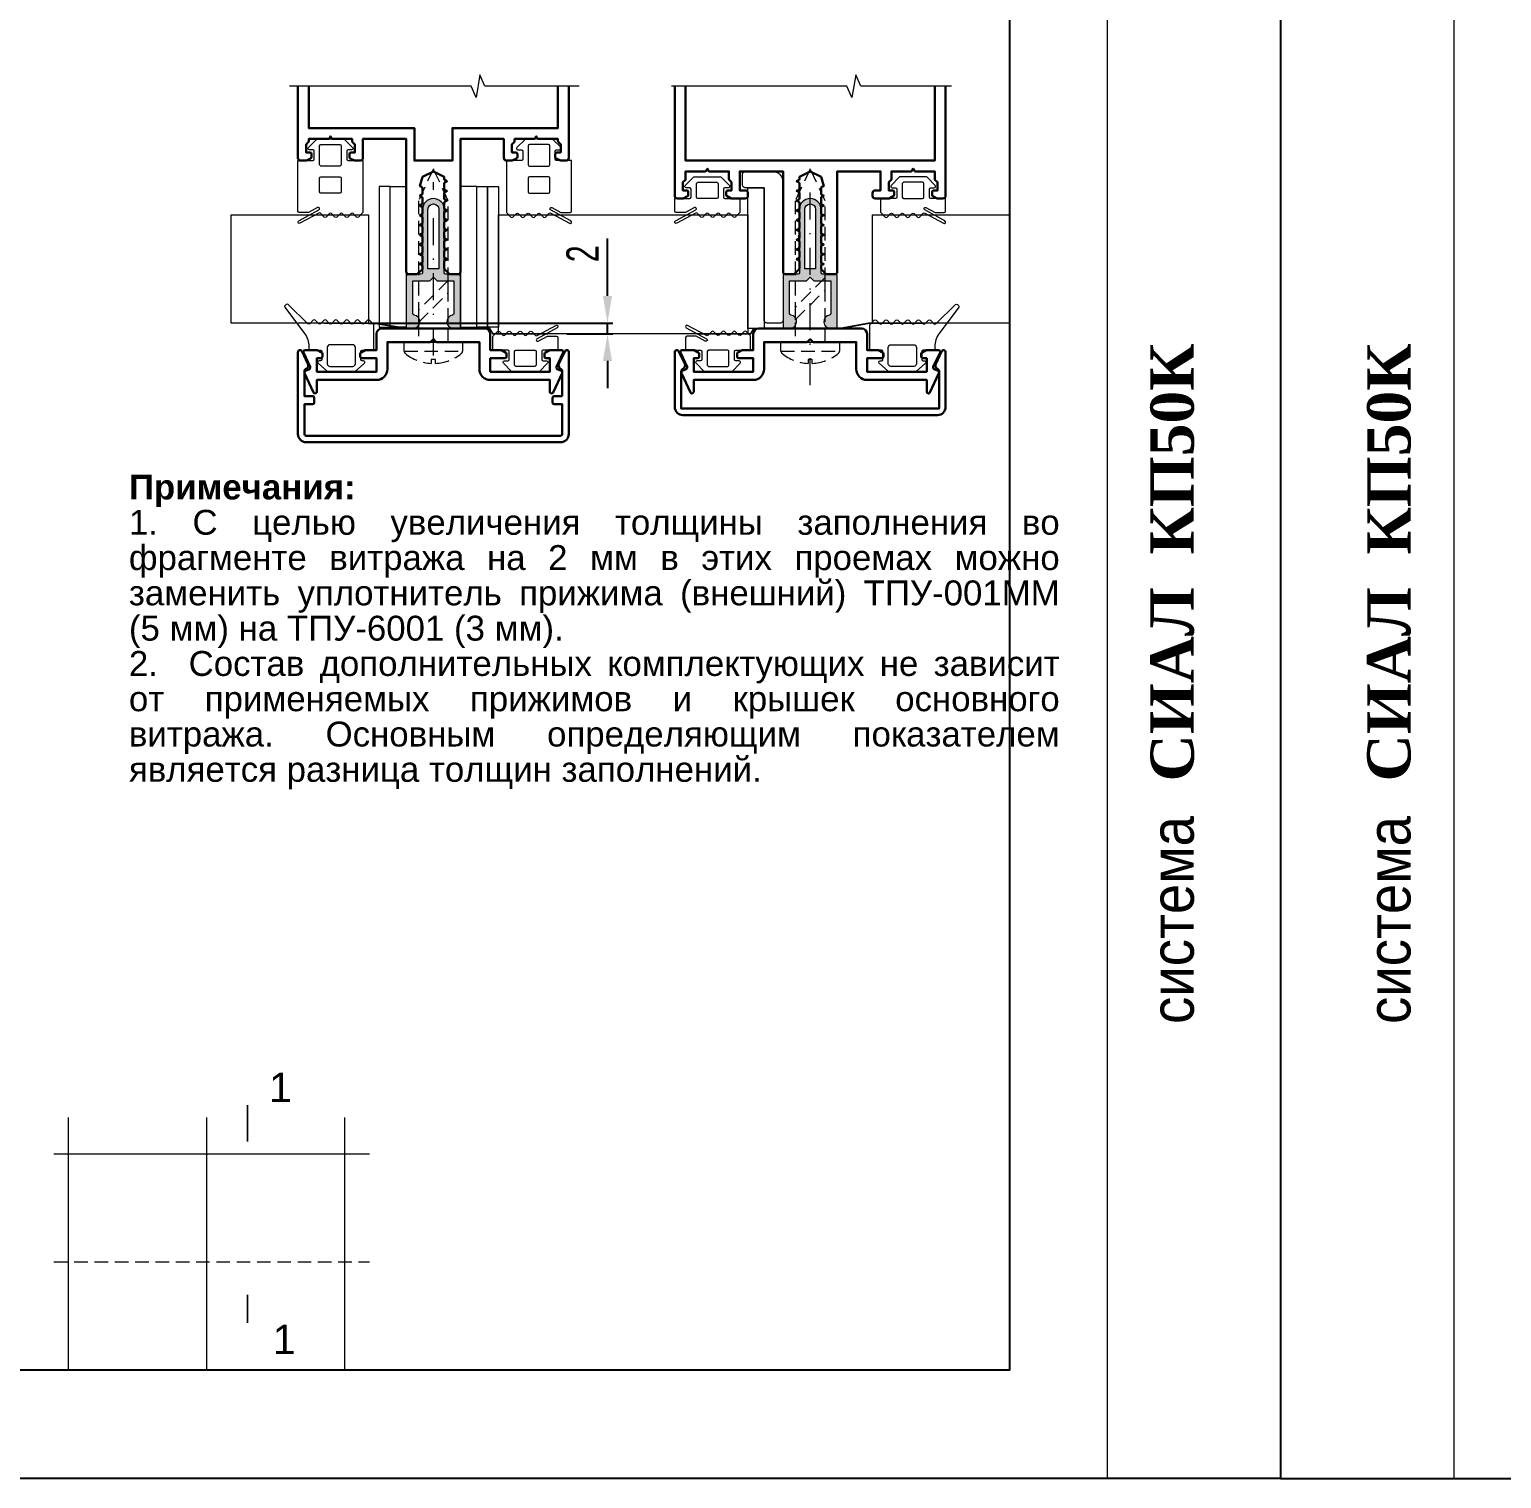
# Model space of a CAD drawing. Extents: x -37 to 8820, y -336 to 478.
# Drawn here: x 6814.5 to 6950.4, y 0 to 133.8 of the extents above; entities that cross this region are included whole.
import ezdxf
from ezdxf.enums import TextEntityAlignment as Align

# ---------------------------------------------------------------- set-up
doc = ezdxf.new("R2010")
doc.units = 0
doc.header["$LTSCALE"] = 5
doc.linetypes.add('DASHDOT', pattern=[1, 0.5, -0.25, 0, -0.25])
doc.linetypes.add('HIDDEN', pattern=[0.375, 0.25, -0.125])
doc.layers.get('0').update_dxf_attribs({"linetype": 'CONTINUOUS', "lineweight": 30})
doc.layers.get('DEFPOINTS').update_dxf_attribs({"linetype": 'CONTINUOUS'})
for name, color, linetype, lineweight in [('1', 6, 'DASHDOT', 13), ('2', 3, 'HIDDEN', 13), ('Dimentions', 5, 'CONTINUOUS', 15), ('Glass', 5, 'CONTINUOUS', 20), ('Ал подклад', 7, 'CONTINUOUS', 20), ('Герлен', 7, 'CONTINUOUS', 60), ('Зигзаг', 1, 'CONTINUOUS', 15), ('Конструкции', 252, 'CONTINUOUS', 20), ('Подкладки', 1, 'CONTINUOUS', 20), ('Текстовый', 7, 'CONTINUOUS', 9), ('Уплотнители', 1, 'CONTINUOUS', 20), ('Штриховка', 1, 'CONTINUOUS', 5)]:
    doc.layers.add(name, color=color, linetype=linetype, lineweight=lineweight)
doc.layers.add('Скрытые', color=14, linetype='CONTINUOUS', plot=False)
doc.styles.add('3', font='RUSS.SHX', dxfattribs={"width": 0.7, "height": 3})
doc.styles.add('Каталожный', font='arial.ttf', dxfattribs={"height": 2.5})
doc.styles.add('Фирм', font='arial.ttf', dxfattribs={"height": 3.5})
doc.styles.add('Фирм5', font='timesbd.ttf', dxfattribs={"height": 4})
doc.dimstyles.new('MX1_6', dxfattribs={"dimtxt": 3, "dimasz": 2.5, "dimexe": 0.5, "dimexo": 0, "dimgap": 0.8, "dimtad": 1, "dimlfac": 1.6, "dimdsep": 46, "dimtxsty": '3', "dimcen": 0, "dimclrd": 256, "dimclre": 256, "dimclrt": 256, "dimaunit": 1, "dimadec": 0, "dimazin": 0, "dimtfac": 1, "dimtmove": 0, "dimatfit": 1, "dimfxl": 1, "dimtvp": 1, "dimtolj": 1, "dimtzin": 0, "dimarcsym": 0})

# ---------------------------------------------------------------- blocks, each defined once
blk = doc.blocks.new('*D207')
at = {"layer": 'DEFPOINTS', "color": 0, "linetype": 'Continuous', "transparency": 16777216}
for p in [(6845.81, 106.7), (6867.88, 106.7), (6864.14, 105.7)]:
    blk.add_point(p, dxfattribs=at)
at = {"layer": 'Dimentions', "linetype": 'Continuous', "lineweight": -2, "transparency": 16777216}
for p, q in [((6867.88, 109.2), (6867.88, 114.5)), ((6845.81, 106.7), (6868.38, 106.7)), ((6867.88, 105.7), (6867.88, 106.7)), ((6864.14, 105.7), (6868.38, 105.7)), ((6867.88, 103.2), (6867.88, 100.7))]:
    blk.add_line(p, q, dxfattribs=at)
at = {"layer": 'Dimentions', "linetype": 'Continuous', "transparency": 16777216}
for points in [[(6867.46, 109.2), (6868.3, 109.2), (6867.88, 106.7)], [(6867.46, 103.2), (6868.3, 103.2), (6867.88, 105.7)]]:
    blk.add_solid(points, dxfattribs=at)
at = {"layer": 'Dimentions', "linetype": 'Continuous', "transparency": 16777216, "insert": (6865.58, 113.1), "char_height": 3, "attachment_point": 5, "rotation": 90, "style": '3'}
blk.add_mtext('\\A1;2', dxfattribs=at)

msp = doc.modelspace()

# ---------------------------------------------------------------- hatches: boundary and pattern name
at = {"layer": 'Штриховка'}
h = msp.add_hatch(color=256, dxfattribs=at)
h.dxf.hatch_style = 1
edge = h.paths.add_edge_path(flags=16)
edge.add_line((6851.3119, 111.7003), (6851.3119, 117.2003))
edge.add_arc((6851.8119, 117.2003), 0.5, 0, 180, ccw=False)
edge.add_line((6852.3119, 117.2003), (6852.3119, 111.7003))
edge.add_line((6852.3119, 111.7003), (6851.3119, 111.7003))
edge = h.paths.add_edge_path()
edge.add_arc((6853.6869, 106.8253), 0.625, 99.281799, 270)
edge.add_line((6853.6869, 106.2003), (6854.1619, 106.2003))
edge.add_arc((6854.1619, 106.3503), 0.15, 270, 360)
edge.add_line((6854.3119, 106.3503), (6854.3119, 111.0503))
edge.add_arc((6854.1619, 111.0503), 0.15, 0, 90)
edge.add_line((6854.1619, 111.2003), (6852.9619, 111.2003))
edge.add_arc((6852.9619, 111.3503), 0.15, 180, 270, ccw=False)
edge.add_line((6852.8119, 111.3503), (6852.8119, 114.6003))
edge.add_arc((6852.8119, 114.7003), 0.1, 270, 450)
edge.add_line((6852.8119, 114.8003), (6852.8119, 117.2003))
edge.add_arc((6851.8119, 117.2003), 1, 0, 180)
edge.add_line((6850.8119, 117.2003), (6850.8119, 114.8003))
edge.add_arc((6850.8119, 114.7003), 0.1, 90, 270)
edge.add_line((6850.8119, 114.6003), (6850.8119, 111.3503))
edge.add_arc((6850.6619, 111.3503), 0.15, -90, 0, ccw=False)
edge.add_line((6850.6619, 111.2003), (6849.4619, 111.2003))
edge.add_arc((6849.4619, 111.0503), 0.15, 90, 180)
edge.add_line((6849.3119, 111.0503), (6849.3119, 106.3503))
edge.add_arc((6849.4619, 106.3503), 0.15, 180, 270)
edge.add_line((6849.4619, 106.2003), (6849.9369, 106.2003))
edge.add_arc((6849.9369, 106.8253), 0.625, 270, 440.718201)
edge.add_arc((6850.0619, 107.5901), 0.15, 180, 260.718201, ccw=False)
edge.add_line((6849.9119, 107.5901), (6849.9119, 110.6003))
edge.add_line((6849.9119, 110.6003), (6851.3998, 110.6003))
edge.add_arc((6851.3998, 110.7503), 0.15, 270, 315)
edge.add_line((6851.5059, 110.6442), (6851.8119, 110.9503))
edge.add_line((6851.8119, 110.9503), (6852.118, 110.6442))
edge.add_arc((6852.2241, 110.7503), 0.15, 225, 270)
edge.add_line((6852.2241, 110.6003), (6853.7119, 110.6003))
edge.add_line((6853.7119, 110.6003), (6853.7119, 107.5901))
edge.add_arc((6853.5619, 107.5901), 0.15, -80.718201, 0, ccw=False)
h = msp.add_hatch(color=256, dxfattribs=at)
h.dxf.hatch_style = 1
edge = h.paths.add_edge_path(flags=16)
edge.add_line((6886.0919, 111.7003), (6886.0919, 117.2003))
edge.add_arc((6886.5919, 117.2003), 0.5, 0, 180, ccw=False)
edge.add_line((6887.0919, 117.2003), (6887.0919, 111.7003))
edge.add_line((6887.0919, 111.7003), (6886.0919, 111.7003))
edge = h.paths.add_edge_path()
edge.add_arc((6888.4669, 106.8253), 0.625, 99.281799, 270)
edge.add_line((6888.4669, 106.2003), (6888.9419, 106.2003))
edge.add_arc((6888.9419, 106.3503), 0.15, 270, 360)
edge.add_line((6889.0919, 106.3503), (6889.0919, 111.0503))
edge.add_arc((6888.9419, 111.0503), 0.15, 360, 450)
edge.add_line((6888.9419, 111.2003), (6887.7419, 111.2003))
edge.add_arc((6887.7419, 111.3503), 0.15, 180, 270, ccw=False)
edge.add_line((6887.5919, 111.3503), (6887.5919, 114.6003))
edge.add_arc((6887.5919, 114.7003), 0.1, 270, 450)
edge.add_line((6887.5919, 114.8003), (6887.5919, 117.2003))
edge.add_arc((6886.5919, 117.2003), 1, 0, 180)
edge.add_line((6885.5919, 117.2003), (6885.5919, 114.8003))
edge.add_arc((6885.5919, 114.7003), 0.1, 90, 270)
edge.add_line((6885.5919, 114.6003), (6885.5919, 111.3503))
edge.add_arc((6885.4419, 111.3503), 0.15, -90, 0, ccw=False)
edge.add_line((6885.4419, 111.2003), (6884.2419, 111.2003))
edge.add_arc((6884.2419, 111.0503), 0.15, 90, 180)
edge.add_line((6884.0919, 111.0503), (6884.0919, 106.3503))
edge.add_arc((6884.2419, 106.3503), 0.15, 180, 270)
edge.add_line((6884.2419, 106.2003), (6884.7169, 106.2003))
edge.add_arc((6884.7169, 106.8253), 0.625, 270, 440.718201)
edge.add_arc((6884.8419, 107.5901), 0.15, 180, 260.718201, ccw=False)
edge.add_line((6884.6919, 107.5901), (6884.6919, 110.6003))
edge.add_line((6884.6919, 110.6003), (6886.1798, 110.6003))
edge.add_arc((6886.1798, 110.7503), 0.15, 270, 315)
edge.add_line((6886.2858, 110.6442), (6886.5919, 110.9503))
edge.add_line((6886.5919, 110.9503), (6886.898, 110.6442))
edge.add_arc((6887.004, 110.7503), 0.15, 225, 270)
edge.add_line((6887.004, 110.6003), (6888.4919, 110.6003))
edge.add_line((6888.4919, 110.6003), (6888.4919, 107.5901))
edge.add_arc((6888.3419, 107.5901), 0.15, -80.718201, 0, ccw=False)

# ---------------------------------------------------------------- linework, layer by layer
for points in [[(6839.3119, 128.5649), (6839.3119, 121.9503, 0.41421356), (6839.5619, 121.7003), (6840.0265, 121.7003, 0.11643382), (6840.0936, 121.7161), (6840.479, 121.9088, 0.28407904), (6840.5619, 122.043), (6840.5619, 122.3003, 0.41421356), (6840.4119, 122.4503), (6840.0619, 122.4503), (6840.0619, 123.2003), (6840.268, 123.4063, 0.19891237), (6840.3119, 123.5124), (6840.3119, 123.7003), (6842.0942, 123.7003, 0.28407904), (6842.2284, 123.7832), (6842.3119, 123.9503), (6842.3955, 123.7832, 0.28407904), (6842.5296, 123.7003), (6844.3119, 123.7003), (6844.3119, 123.5124, 0.19891237), (6844.3559, 123.4063), (6844.5619, 123.2003), (6844.5619, 122.4503), (6844.2119, 122.4503, 0.41421356), (6844.0619, 122.3003), (6844.0619, 122.043, 0.28407904), (6844.1448, 121.9088), (6844.5303, 121.7161, 0.11643382), (6844.5973, 121.7003), (6845.0619, 121.7003, 0.41421356), (6845.3119, 121.9503), (6845.3119, 123.7003), (6849.3119, 123.7003), (6849.3119, 111.4503, 0.41421356), (6849.5619, 111.2003), (6850.2498, 111.2003, 0.19891237), (6850.3559, 111.2442), (6850.768, 111.6563, 0.19891237), (6850.8119, 111.7624), (6850.8119, 111.9325, 0.28407904), (6850.729, 112.0667), (6850.5619, 112.1503), (6850.729, 112.2338, 0.28407904), (6850.8119, 112.368), (6850.8119, 112.8325, 0.28407904), (6850.729, 112.9667), (6850.5619, 113.0503), (6850.729, 113.1338, 0.28407904), (6850.8119, 113.268), (6850.8119, 113.7325, 0.28407904), (6850.729, 113.8667), (6850.5619, 113.9503), (6850.729, 114.0338, 0.28407904), (6850.8119, 114.168), (6850.8119, 114.6325, 0.28407904), (6850.729, 114.7667), (6850.5619, 114.8503), (6850.729, 114.9338, 0.28407904), (6850.8119, 115.068), (6850.8119, 115.5325, 0.28407904), (6850.729, 115.6667), (6850.5619, 115.7503), (6850.729, 115.8338, 0.28407904), (6850.8119, 115.968), (6850.8119, 116.4325, 0.28407904), (6850.729, 116.5667), (6850.5619, 116.6503), (6850.729, 116.7338, 0.28407904), (6850.8119, 116.868), (6850.8119, 117.3325, 0.28407904), (6850.729, 117.4667), (6850.5619, 117.5503), (6850.729, 117.6338, 0.28407904), (6850.8119, 117.768), (6850.8119, 118.2325, 0.28407904), (6850.729, 118.3667), (6850.5619, 118.4503), (6850.729, 118.5338, 0.28407904), (6850.8119, 118.668), (6850.8119, 119.1325, 0.28407904), (6850.729, 119.2667), (6850.5619, 119.3503), (6850.8119, 120.2003), (6851.8119, 120.7003), (6852.8119, 120.2003), (6852.8119, 120.018, 0.28407904), (6852.8948, 119.8838), (6853.0619, 119.8003), (6852.8948, 119.7167, 0.28407904), (6852.8119, 119.5825), (6852.8119, 119.118, 0.28407904), (6852.8948, 118.9838), (6853.0619, 118.9003), (6852.8948, 118.8167, 0.28407904), (6852.8119, 118.6825), (6852.8119, 118.218, 0.28407904), (6852.8948, 118.0838), (6853.0619, 118.0003), (6852.8948, 117.9167, 0.28407904), (6852.8119, 117.7825), (6852.8119, 117.318, 0.28407904), (6852.8948, 117.1838), (6853.0619, 117.1003), (6852.8948, 117.0167, 0.28407904), (6852.8119, 116.8825), (6852.8119, 116.418, 0.28407904), (6852.8948, 116.2838), (6853.0619, 116.2003), (6852.8948, 116.1167, 0.28407904), (6852.8119, 115.9825), (6852.8119, 115.518, 0.28407904), (6852.8948, 115.3838), (6853.0619, 115.3003), (6852.8948, 115.2167, 0.28407904), (6852.8119, 115.0825), (6852.8119, 114.618, 0.28407904), (6852.8948, 114.4838), (6853.0619, 114.4003), (6852.8948, 114.3167, 0.28407904), (6852.8119, 114.1825), (6852.8119, 113.718, 0.28407904), (6852.8948, 113.5838), (6853.0619, 113.5003), (6852.8948, 113.4167, 0.28407904), (6852.8119, 113.2825), (6852.8119, 112.818, 0.28407904), (6852.8948, 112.6838), (6853.0619, 112.6003), (6852.8948, 112.5167, 0.28407904), (6852.8119, 112.3825), (6852.8119, 111.7624, 0.19891237), (6852.8559, 111.6563), (6853.268, 111.2442, 0.19891237), (6853.3741, 111.2003), (6854.0619, 111.2003, 0.41421356), (6854.3119, 111.4503), (6854.3119, 123.7003), (6858.3119, 123.7003), (6858.3119, 121.9503, 0.41421356), (6858.5619, 121.7003), (6859.0265, 121.7003, 0.11643382), (6859.0936, 121.7161), (6859.479, 121.9088, 0.28407904), (6859.5619, 122.043), (6859.5619, 122.3003, 0.41421356), (6859.4119, 122.4503), (6859.0619, 122.4503), (6859.0619, 123.2003), (6859.268, 123.4063, 0.19891237), (6859.3119, 123.5124), (6859.3119, 123.7003), (6861.0942, 123.7003, 0.28407904), (6861.2284, 123.7832), (6861.3119, 123.9503), (6861.3955, 123.7832, 0.28407904), (6861.5296, 123.7003), (6863.3119, 123.7003), (6863.3119, 123.5124, 0.19891237), (6863.3559, 123.4063), (6863.5619, 123.2003), (6863.5619, 122.4503), (6863.2119, 122.4503, 0.41421356), (6863.0619, 122.3003), (6863.0619, 122.043, 0.28407904), (6863.1448, 121.9088), (6863.5303, 121.7161, 0.11643382), (6863.5973, 121.7003), (6864.0619, 121.7003, 0.41421356), (6864.3119, 121.9503), (6864.3119, 128.5649)], [(6899.0919, 128.5649), (6899.0919, 118.4503, -0.41421356), (6898.8419, 118.2003), (6898.3773, 118.2003, -0.11643382), (6898.3102, 118.2161), (6897.9248, 118.4088, -0.28407904), (6897.8419, 118.543), (6897.8419, 118.8003, -0.41421356), (6897.9919, 118.9503), (6898.3419, 118.9503), (6898.3419, 119.7003), (6898.1358, 119.9063, -0.19891237), (6898.0919, 120.0124), (6898.0919, 120.7003), (6896.3096, 120.7003, -0.28407904), (6896.1754, 120.7832), (6896.0919, 120.9503), (6896.0084, 120.7832, -0.28407904), (6895.8742, 120.7003), (6894.0919, 120.7003), (6894.0919, 120.0124, -0.19891237), (6894.048, 119.9063), (6893.8419, 119.7003), (6893.8419, 118.9503), (6894.1919, 118.9503, -0.41421356), (6894.3419, 118.8003), (6894.3419, 118.543, -0.28407904), (6894.259, 118.4088), (6893.8736, 118.2161, -0.11643382), (6893.8065, 118.2003), (6892.5919, 118.2003, -0.41421356), (6892.3419, 118.4503), (6892.3419, 118.7003, -0.41421356), (6892.5919, 118.9503), (6893.0919, 118.9503), (6893.0919, 120.7003), (6889.0919, 120.7003), (6889.0919, 111.4503, -0.41421356), (6888.8419, 111.2003), (6888.154, 111.2003, -0.19891237), (6888.048, 111.2442), (6887.6358, 111.6563, -0.19891237), (6887.5919, 111.7624), (6887.5919, 111.9325, -0.28407904), (6887.6748, 112.0667), (6887.8419, 112.1503), (6887.6748, 112.2338, -0.28407904), (6887.5919, 112.368), (6887.5919, 112.8325, -0.28407904), (6887.6748, 112.9667), (6887.8419, 113.0503), (6887.6748, 113.1338, -0.28407904), (6887.5919, 113.268), (6887.5919, 113.7325, -0.28407904), (6887.6748, 113.8667), (6887.8419, 113.9503), (6887.6748, 114.0338, -0.28407904), (6887.5919, 114.168), (6887.5919, 114.6325, -0.28407904), (6887.6748, 114.7667), (6887.8419, 114.8503), (6887.6748, 114.9338, -0.28407904), (6887.5919, 115.068), (6887.5919, 115.5325, -0.28407904), (6887.6748, 115.6667), (6887.8419, 115.7503), (6887.6748, 115.8338, -0.28407904), (6887.5919, 115.968), (6887.5919, 116.4325, -0.28407904), (6887.6748, 116.5667), (6887.8419, 116.6503), (6887.6748, 116.7338, -0.28407904), (6887.5919, 116.868), (6887.5919, 117.3325, -0.28407904), (6887.6748, 117.4667), (6887.8419, 117.5503), (6887.6748, 117.6338, -0.28407904), (6887.5919, 117.768), (6887.5919, 118.2325, -0.28407904), (6887.6748, 118.3667), (6887.8419, 118.4503), (6887.6748, 118.5338, -0.28407904), (6887.5919, 118.668), (6887.5919, 119.1325, -0.28407904), (6887.6748, 119.2667), (6887.8419, 119.3503), (6887.5919, 120.2003), (6886.5919, 120.7003), (6885.5919, 120.2003), (6885.5919, 120.018, -0.28407904), (6885.509, 119.8838), (6885.3419, 119.8003), (6885.509, 119.7167, -0.28407904), (6885.5919, 119.5825), (6885.5919, 119.118, -0.28407904), (6885.509, 118.9838), (6885.3419, 118.9003), (6885.509, 118.8167, -0.28407904), (6885.5919, 118.6825), (6885.5919, 118.218, -0.28407904), (6885.509, 118.0838), (6885.3419, 118.0003), (6885.509, 117.9167, -0.28407904), (6885.5919, 117.7825), (6885.5919, 117.318, -0.28407904), (6885.509, 117.1838), (6885.3419, 117.1003), (6885.509, 117.0167, -0.28407904), (6885.5919, 116.8825), (6885.5919, 116.418, -0.28407904), (6885.509, 116.2838), (6885.3419, 116.2003), (6885.509, 116.1167, -0.28407904), (6885.5919, 115.9825), (6885.5919, 115.518, -0.28407904), (6885.509, 115.3838), (6885.3419, 115.3003), (6885.509, 115.2167, -0.28407904), (6885.5919, 115.0825), (6885.5919, 114.618, -0.28407904), (6885.509, 114.4838), (6885.3419, 114.4003), (6885.509, 114.3167, -0.28407904), (6885.5919, 114.1825), (6885.5919, 113.718, -0.28407904), (6885.509, 113.5838), (6885.3419, 113.5003), (6885.509, 113.4167, -0.28407904), (6885.5919, 113.2825), (6885.5919, 112.818, -0.28407904), (6885.509, 112.6838), (6885.3419, 112.6003), (6885.509, 112.5167, -0.28407904), (6885.5919, 112.3825), (6885.5919, 111.7624, -0.19891237), (6885.548, 111.6563), (6885.1358, 111.2442, -0.19891237), (6885.0298, 111.2003), (6884.3419, 111.2003, -0.41421356), (6884.0919, 111.4503), (6884.0919, 120.7003), (6880.0919, 120.7003), (6880.0919, 118.9503), (6880.5919, 118.9503, -0.41421356), (6880.8419, 118.7003), (6880.8419, 118.4503, -0.41421356), (6880.5919, 118.2003), (6879.3773, 118.2003, -0.11643382), (6879.3102, 118.2161), (6878.9248, 118.4088, -0.28407904), (6878.8419, 118.543), (6878.8419, 118.8003, -0.41421356), (6878.9919, 118.9503), (6879.3419, 118.9503), (6879.3419, 119.7003), (6879.1358, 119.9063, -0.19891237), (6879.0919, 120.0124), (6879.0919, 120.7003), (6877.3096, 120.7003, -0.28407904), (6877.1754, 120.7832), (6877.0919, 120.9503), (6877.0084, 120.7832, -0.28407904), (6876.8742, 120.7003), (6875.0919, 120.7003), (6875.0919, 120.0124, -0.19891237), (6875.048, 119.9063), (6874.8419, 119.7003), (6874.8419, 118.9503), (6875.1919, 118.9503, -0.41421356), (6875.3419, 118.8003), (6875.3419, 118.543, -0.28407904), (6875.259, 118.4088), (6874.8736, 118.2161, -0.11643382), (6874.8065, 118.2003), (6874.3419, 118.2003, -0.41421356), (6874.0919, 118.4503), (6874.0919, 128.5649)]]:
    msp.add_lwpolyline(points, format="xyb")
for points in [[(6840.3119, 128.5579), (6840.3119, 124.7003), (6850.0619, 124.7003), (6850.0619, 121.7003), (6853.5619, 121.7003), (6853.5619, 124.7003), (6863.3119, 124.7003), (6863.3119, 128.5649)], [(6898.0919, 128.5649), (6898.0919, 121.7003), (6875.0919, 121.7003), (6875.0919, 128.5649)]]:
    msp.add_lwpolyline(points)
for points in [[(6839.926, 102.0771, -0.41421356), (6839.9985, 102.2764), (6840.376, 102.4525, 0.41421356), (6840.4485, 102.6518), (6839.826, 103.9869, -0.54861879), (6839.9619, 104.2003), (6841.0265, 104.2003, -0.11643382), (6841.0936, 104.1844), (6841.479, 103.9917, -0.28407904), (6841.5619, 103.8575), (6841.5619, 103.6003, -0.41421356), (6841.4119, 103.4503), (6841.0619, 103.4503), (6841.0619, 102.2003), (6846.5619, 102.2003), (6846.5619, 103.4503), (6845.2119, 103.4503, -0.41421356), (6845.0619, 103.6003), (6845.0619, 103.8575, -0.28407904), (6845.1448, 103.9917), (6845.5303, 104.1844, -0.11643382), (6845.5973, 104.2003), (6846.5619, 104.2003), (6846.5619, 105.7003, -0.41421356), (6847.0619, 106.2003), (6856.5619, 106.2003, -0.41421356), (6857.0619, 105.7003), (6857.0619, 104.2003), (6858.0265, 104.2003, -0.11643382), (6858.0936, 104.1844), (6858.479, 103.9917, -0.28407904), (6858.5619, 103.8575), (6858.5619, 103.6003, -0.41421356), (6858.4119, 103.4503), (6857.0619, 103.4503), (6857.0619, 102.2003), (6862.5619, 102.2003), (6862.5619, 103.4503), (6862.2119, 103.4503, -0.41421356), (6862.0619, 103.6003), (6862.0619, 103.8575, -0.28407904), (6862.1448, 103.9917), (6862.5303, 104.1844, -0.11643382), (6862.5973, 104.2003), (6863.6619, 104.2003, -0.54861879), (6863.7979, 103.9869), (6863.1753, 102.6518, 0.41421356), (6863.2479, 102.4525), (6863.6253, 102.2764, -0.41421356), (6863.6979, 102.0771), (6862.8631, 100.2869, -0.29147342), (6862.7271, 100.2003), (6862.7119, 100.2003, -0.41421356), (6862.5619, 100.3503), (6862.5619, 101.4503), (6857.0619, 101.4503, -0.41421356), (6856.0619, 102.4503), (6856.0619, 104.9503), (6852.1241, 104.9503, -0.19891237), (6852.018, 104.9942), (6851.8119, 105.2003), (6851.6059, 104.9942, -0.19891237), (6851.4998, 104.9503), (6847.5619, 104.9503), (6847.5619, 102.4503, -0.41421356), (6846.5619, 101.4503), (6841.0619, 101.4503), (6841.0619, 100.3503, -0.41421356), (6840.9119, 100.2003), (6840.8967, 100.2003, -0.29147342), (6840.7608, 100.2869)], [(6874.706, 102.0771, -0.41421356), (6874.7785, 102.2764), (6875.156, 102.4525, 0.41421356), (6875.2285, 102.6518), (6874.606, 103.9869, -0.54861879), (6874.7419, 104.2003), (6875.8065, 104.2003, -0.11643382), (6875.8736, 104.1844), (6876.259, 103.9917, -0.28407904), (6876.3419, 103.8575), (6876.3419, 103.6003, -0.41421356), (6876.1919, 103.4503), (6875.8419, 103.4503), (6875.8419, 102.2003), (6881.3419, 102.2003), (6881.3419, 103.4503), (6879.9919, 103.4503, -0.41421356), (6879.8419, 103.6003), (6879.8419, 103.8575, -0.28407904), (6879.9248, 103.9917), (6880.3102, 104.1844, -0.11643382), (6880.3773, 104.2003), (6881.3419, 104.2003), (6881.3419, 105.7003, -0.41421356), (6881.8419, 106.2003), (6891.3419, 106.2003, -0.41421356), (6891.8419, 105.7003), (6891.8419, 104.2003), (6892.8065, 104.2003, -0.11643382), (6892.8736, 104.1844), (6893.259, 103.9917, -0.28407904), (6893.3419, 103.8575), (6893.3419, 103.6003, -0.41421356), (6893.1919, 103.4503), (6891.8419, 103.4503), (6891.8419, 102.2003), (6897.3419, 102.2003), (6897.3419, 103.4503), (6896.9919, 103.4503, -0.41421356), (6896.8419, 103.6003), (6896.8419, 103.8575, -0.28407904), (6896.9248, 103.9917), (6897.3102, 104.1844, -0.11643382), (6897.3773, 104.2003), (6898.4419, 104.2003, -0.54861879), (6898.5778, 103.9869), (6897.9553, 102.6518, 0.41421356), (6898.0278, 102.4525), (6898.4053, 102.2764, -0.41421356), (6898.4778, 102.0771), (6897.643, 100.2869, -0.29147342), (6897.5071, 100.2003), (6897.4919, 100.2003, -0.41421356), (6897.3419, 100.3503), (6897.3419, 101.4503), (6891.8419, 101.4503, -0.41421356), (6890.8419, 102.4503), (6890.8419, 104.9503), (6886.904, 104.9503, -0.19891237), (6886.798, 104.9942), (6886.5919, 105.2003), (6886.3858, 104.9942, -0.19891237), (6886.2798, 104.9503), (6882.3419, 104.9503), (6882.3419, 102.4503, -0.41421356), (6881.3419, 101.4503), (6875.8419, 101.4503), (6875.8419, 100.3503, -0.41421356), (6875.6919, 100.2003), (6875.6767, 100.2003, -0.29147342), (6875.5408, 100.2869)], [(6863.7119, 99.9503), (6863.7119, 102.2109, 0.27973928), (6863.5504, 102.477, -0.40155944), (6863.3947, 102.9354), (6863.9307, 104.0848, -0.80258485), (6864.3119, 104.0003), (6864.3119, 96.4503, -0.41421356), (6863.5619, 95.7003), (6840.0619, 95.7003, -0.41421356), (6839.3119, 96.4503), (6839.3119, 104.0003, -0.80258485), (6839.6932, 104.0848), (6840.2291, 102.9354, -0.40155944), (6840.0735, 102.477, 0.27973928), (6839.9119, 102.2109), (6839.9119, 99.9503), (6840.6619, 99.9503, -0.41421356), (6840.8119, 99.8003), (6840.8119, 99.3503, -0.41421356), (6840.6619, 99.2003), (6839.9119, 99.2003), (6839.9119, 96.4503, 0.41421356), (6840.0619, 96.3003), (6863.5619, 96.3003, 0.41421356), (6863.7119, 96.4503), (6863.7119, 99.2003), (6862.9619, 99.2003, -0.41421356), (6862.8119, 99.3503), (6862.8119, 99.8003, -0.41421356), (6862.9619, 99.9503)], [(6898.3419, 98.2003), (6874.8419, 98.2003, -0.41421356), (6874.0919, 98.9503), (6874.0919, 104.0003, -0.80258485), (6874.4732, 104.0848), (6875.0091, 102.9354, -0.40155944), (6874.8534, 102.477, 0.27973928), (6874.6919, 102.2109), (6874.6919, 98.8003), (6898.4919, 98.8003), (6898.4919, 102.2109, 0.27973928), (6898.3304, 102.477, -0.40155944), (6898.1747, 102.9354), (6898.7106, 104.0848, -0.80258485), (6899.0919, 104.0003), (6899.0919, 98.9503, -0.41421356)]]:
    msp.add_lwpolyline(points, format="xyb", close=True)
at = {"layer": '1'}
for p, q in [((6851.8119, 103.7003), (6851.8119, 119.7003)), ((6886.5919, 100.9503), (6886.5919, 119.9503))]:
    msp.add_line(p, q, dxfattribs=at)
at = {"layer": '2'}
for p, q in [((6849.1119, 104.1054), (6854.5119, 104.1054)), ((6883.8919, 104.1054), (6889.2919, 104.1054))]:
    msp.add_line(p, q, dxfattribs=at)
for points in [[(6853.1869, 104.9503), (6853.1869, 118.0016), (6851.8119, 120.9503), (6850.4369, 118.0016), (6850.4369, 104.9503)], [(6887.9669, 104.9503), (6887.9669, 118.0016), (6886.5919, 120.9503), (6885.2169, 118.0016), (6885.2169, 104.9503)], [(6850.4369, 106.75), (6853.1869, 109.5), (6853.1869, 110.6458), (6850.4369, 107.8958)], [(6885.2169, 107), (6887.9669, 109.75), (6887.9669, 110.8958), (6885.2169, 108.1458)]]:
    msp.add_lwpolyline(points, close=True, dxfattribs=at)
for points in [[(6851.6154, 102.98, -0.16184886), (6849.2028, 103.9126, -0.22388754), (6849.1119, 104.1054), (6849.1119, 104.9503), (6854.5119, 104.9503), (6854.5119, 104.1054, -0.22388754), (6854.421, 103.9126, -0.16184886), (6852.0084, 102.98), (6852.0084, 103.3301), (6851.6154, 103.3301)], [(6886.3954, 102.98, -0.16184886), (6883.9828, 103.9126, -0.22388754), (6883.8919, 104.1054), (6883.8919, 104.9503), (6889.2919, 104.9503), (6889.2919, 104.1054, -0.22388754), (6889.201, 103.9126, -0.16184886), (6886.7884, 102.98), (6886.7884, 103.3301), (6886.3954, 103.3301)]]:
    msp.add_lwpolyline(points, format="xyb", close=True, dxfattribs=at)
at = {"layer": 'Dimentions', "linetype": 'Continuous'}
for p, q in [((6914, 297), (6914, 0)), ((6946, 297), (6946, 0))]:
    msp.add_line(p, q, dxfattribs=at)
at = {"layer": 'Dimentions'}
msp.add_lwpolyline([(6857.8119, 116.7003), (6880.8419, 116.7003), (6880.8419, 105.7003), (6857.8119, 105.7003)], close=True, dxfattribs=at)
at = {"layer": 'Glass'}
for points in [[(6833.1538, 116.7003), (6845.8119, 116.7003), (6845.8119, 106.7003), (6833.1538, 106.7003)], [(6892.3419, 116.7003), (6905, 116.7003), (6905, 106.7003), (6892.3419, 106.7003)]]:
    msp.add_lwpolyline(points, close=True, dxfattribs=at)
at = {"layer": 'Ал подклад'}
msp.add_lwpolyline([(6882.3419, 119.2003), (6880.5919, 119.2003, -0.41421356), (6880.3419, 119.4503), (6880.3419, 120.4503, -0.41421356), (6880.5919, 120.7003), (6883.0919, 120.7003, -0.41421356), (6884.0919, 119.7003), (6884.0919, 106.9503, -0.41421356), (6883.8419, 106.7003), (6882.5919, 106.7003, -0.41421356), (6882.3419, 106.9503)], format="xyb", close=True, dxfattribs=at)
at = {"layer": 'Герлен', "ltscale": 2, "const_width": 0.15}
for points in [[(6841.7238, 106.7003), (6846.3119, 106.7003), (6849.3119, 106.2003), (6857.01, 106.2003), (6857.3119, 105.7003), (6862.3815, 105.7003)], [(6876.2324, 105.7003), (6881.0824, 105.7003), (6881.3922, 106.2003), (6889.3687, 106.2003), (6892.0824, 106.7003), (6896.9324, 106.7003)]]:
    msp.add_lwpolyline(points, dxfattribs=at)
at = {"layer": 'Зигзаг'}
for points in [[(6865.2766, 128.5649), (6856.566, 128.5649), (6856.1013, 129.6192), (6855.7528, 127.529), (6855.2868, 128.5649), (6838.5299, 128.5649)], [(6899.6376, 128.5649), (6891.2534, 128.5649), (6890.7887, 129.6192), (6890.4402, 127.529), (6889.9742, 128.5649), (6873.7765, 128.5649)]]:
    msp.add_lwpolyline(points, dxfattribs=at)
at = {"layer": 'Конструкции'}
for p, q in [((6818.114, 33.3461), (6818.114, 10)), ((6818.114, 33.3461), (6818.114, 10)), ((6830.8607, 33.3461), (6830.8607, 10)), ((6843.6073, 33.3461), (6843.6073, 10)), ((6843.6073, 33.3461), (6843.6073, 10)), ((6816.7862, 30), (6845.9184, 30)), ((6816.7862, 30), (6845.9184, 30)), ((6816.7862, 10), (6845.9184, 10))]:
    msp.add_line(p, q, dxfattribs=at)
at = {"layer": 'Конструкции', "linetype": 'HIDDEN'}
msp.add_line((6816.7862, 20), (6845.9184, 20), dxfattribs=at)
at = {"layer": 'Подкладки'}
for points in [[(6847.8119, 119.3236), (6846.8119, 119.3236), (6846.8119, 106.3236), (6847.8119, 106.3236)], [(6849.3119, 106.3236), (6847.8119, 106.3236), (6847.8119, 119.3236), (6849.3119, 119.3236)], [(6854.3119, 106.3236), (6855.8119, 106.3236), (6855.8119, 119.3236), (6854.3119, 119.3236)], [(6855.8119, 119.3236), (6856.8119, 119.3236), (6856.8119, 106.3236), (6855.8119, 106.3236)], [(6856.8119, 119.3236), (6857.8119, 119.3236), (6857.8119, 106.3236), (6856.8119, 106.3236)], [(6882.3419, 106.2003), (6880.8419, 106.2003), (6880.8419, 119.2003), (6882.3419, 119.2003)]]:
    msp.add_lwpolyline(points, close=True, dxfattribs=at)
at = {"layer": 'Скрытые', "linetype": 'Continuous'}
for points in [[(6720, 297), (6930, 297), (6930, 0), (6720, 0)], [(7140, 297), (6930, 297), (6930, 0), (7140, 0)], [(6740, 10), (6740, 287), (6905, 287), (6905, 10)]]:
    msp.add_lwpolyline(points, close=True, dxfattribs=at)
at = {"layer": 'Уплотнители'}
for points in [[(6841.1273, 117.3689), (6840.2913, 116.9154, -0.12491271), (6840.2317, 116.9003), (6839.4369, 116.9003, -0.41421356), (6839.3119, 117.0253), (6839.3119, 121.7003), (6840.6869, 121.7003, 0.41421356), (6840.8119, 121.8253), (6840.8119, 122.5753, 0.41421356), (6840.6869, 122.7003), (6840.3619, 122.7003, -0.66858666), (6840.2736, 122.9137), (6841.0253, 123.6637, -0.19861919), (6841.1136, 123.7003), (6843.5102, 123.7003, -0.19861919), (6843.5985, 123.6637), (6844.3502, 122.9137, -0.66858666), (6844.2619, 122.7003), (6843.9369, 122.7003, 0.41421356), (6843.8119, 122.5753), (6843.8119, 121.8253, 0.41421356), (6843.9369, 121.7003), (6845.3119, 121.7003), (6845.3119, 116.952, -0.19891237), (6845.2753, 116.8636), (6844.9003, 116.4886, -0.41421356), (6844.7235, 116.4886), (6844.4003, 116.8119, 0.41421356), (6844.2235, 116.8119), (6843.9003, 116.4886, -0.41421356), (6843.7235, 116.4886), (6843.4003, 116.8119, 0.41421356), (6843.2235, 116.8119), (6842.9003, 116.4886, -0.41421356), (6842.7235, 116.4886), (6842.4003, 116.8119, 0.41421356), (6842.2235, 116.8119), (6841.9003, 116.4886, -0.41421356), (6841.7235, 116.4886), (6841.3779, 116.8343, 0.33207606), (6841.2299, 116.8558), (6839.4965, 115.9154, -1), (6839.3773, 116.1351), (6841.2465, 117.1492, 1)], [(6862.7453, 117.3689), (6863.5813, 116.9154, 0.12491271), (6863.6409, 116.9003), (6864.4357, 116.9003, 0.41421356), (6864.5607, 117.0253), (6864.5607, 121.7003), (6863.1857, 121.7003, -0.41421356), (6863.0607, 121.8253), (6863.0607, 122.5753, -0.41421356), (6863.1857, 122.7003), (6863.5107, 122.7003, 0.66858666), (6863.599, 122.9137), (6862.8473, 123.6637, 0.19861919), (6862.759, 123.7003), (6860.3624, 123.7003, 0.19861919), (6860.2741, 123.6637), (6859.5224, 122.9137, 0.66858666), (6859.6107, 122.7003), (6859.9357, 122.7003, -0.41421356), (6860.0607, 122.5753), (6860.0607, 121.8253, -0.41421356), (6859.9357, 121.7003), (6858.5607, 121.7003), (6858.5607, 116.952, 0.19891237), (6858.5973, 116.8636), (6858.9723, 116.4886, 0.41421356), (6859.1491, 116.4886), (6859.4723, 116.8119, -0.41421356), (6859.6491, 116.8119), (6859.9723, 116.4886, 0.41421356), (6860.1491, 116.4886), (6860.4723, 116.8119, -0.41421356), (6860.6491, 116.8119), (6860.9723, 116.4886, 0.41421356), (6861.1491, 116.4886), (6861.4723, 116.8119, -0.41421356), (6861.6491, 116.8119), (6861.9723, 116.4886, 0.41421356), (6862.1491, 116.4886), (6862.4947, 116.8343, -0.33207606), (6862.6427, 116.8558), (6864.3761, 115.9154, 1), (6864.4953, 116.1351), (6862.6261, 117.1492, -1)], [(6841.4369, 123.2003), (6843.1869, 123.2003, -0.41421356), (6843.3119, 123.0753), (6843.3119, 121.3253, -0.41421356), (6843.1869, 121.2003), (6841.4369, 121.2003, -0.41421356), (6841.3119, 121.3253), (6841.3119, 123.0753, -0.41421356)], [(6862.4357, 123.2003), (6860.6857, 123.2003, 0.41421356), (6860.5607, 123.0753), (6860.5607, 121.3253, 0.41421356), (6860.6857, 121.2003), (6862.4357, 121.2003, 0.41421356), (6862.5607, 121.3253), (6862.5607, 123.0753, 0.41421356)], [(6841.4369, 120.2003), (6843.1869, 120.2003, -0.41421356), (6843.3119, 120.0753), (6843.3119, 118.8253, -0.41421356), (6843.1869, 118.7003), (6841.4369, 118.7003, -0.41421356), (6841.3119, 118.8253), (6841.3119, 120.0753, -0.41421356)], [(6862.4357, 120.2003), (6860.6857, 120.2003, 0.41421356), (6860.5607, 120.0753), (6860.5607, 118.8253, 0.41421356), (6860.6857, 118.7003), (6862.4357, 118.7003, 0.41421356), (6862.5607, 118.8253), (6862.5607, 120.0753, 0.41421356)], [(6875.9073, 117.3689), (6875.0713, 116.9154, -0.12491271), (6875.0116, 116.9003), (6874.2169, 116.9003, -0.41421356), (6874.0919, 117.0253), (6874.0919, 118.2003), (6875.4669, 118.2003, 0.41421356), (6875.5919, 118.3253), (6875.5919, 119.0753, 0.41421356), (6875.4669, 119.2003), (6875.1419, 119.2003, -0.66858666), (6875.0536, 119.4137), (6875.8053, 120.1637, -0.19861919), (6875.8936, 120.2003), (6878.2902, 120.2003, -0.19861919), (6878.3785, 120.1637), (6879.1302, 119.4137, -0.66858666), (6879.0419, 119.2003), (6878.7169, 119.2003, 0.41421356), (6878.5919, 119.0753), (6878.5919, 118.3253, 0.41421356), (6878.7169, 118.2003), (6880.0919, 118.2003), (6880.0919, 116.952, -0.19891237), (6880.0553, 116.8636), (6879.6803, 116.4886, -0.41421356), (6879.5035, 116.4886), (6879.1803, 116.8119, 0.41421356), (6879.0035, 116.8119), (6878.6803, 116.4886, -0.41421356), (6878.5035, 116.4886), (6878.1803, 116.8119, 0.41421356), (6878.0035, 116.8119), (6877.6803, 116.4886, -0.41421356), (6877.5035, 116.4886), (6877.1803, 116.8119, 0.41421356), (6877.0035, 116.8119), (6876.6803, 116.4886, -0.41421356), (6876.5035, 116.4886), (6876.1579, 116.8343, 0.33207606), (6876.0099, 116.8558), (6874.2765, 115.9154, -1), (6874.1573, 116.1351), (6876.0265, 117.1492, 1)], [(6876.2169, 119.7003), (6877.9669, 119.7003, -0.41421356), (6878.0919, 119.5753), (6878.0919, 118.3253, -0.41421356), (6877.9669, 118.2003), (6876.2169, 118.2003, -0.41421356), (6876.0919, 118.3253), (6876.0919, 119.5753, -0.41421356)], [(6897.2765, 117.3689), (6898.1125, 116.9154, 0.12491271), (6898.1722, 116.9003), (6898.9669, 116.9003, 0.41421356), (6899.0919, 117.0253), (6899.0919, 118.2003), (6897.7169, 118.2003, -0.41421356), (6897.5919, 118.3253), (6897.5919, 119.0753, -0.41421356), (6897.7169, 119.2003), (6898.0419, 119.2003, 0.66858666), (6898.1302, 119.4137), (6897.3785, 120.1637, 0.19861919), (6897.2902, 120.2003), (6894.8936, 120.2003, 0.19861919), (6894.8053, 120.1637), (6894.0536, 119.4137, 0.66858666), (6894.1419, 119.2003), (6894.4669, 119.2003, -0.41421356), (6894.5919, 119.0753), (6894.5919, 118.3253, -0.41421356), (6894.4669, 118.2003), (6893.0919, 118.2003), (6893.0919, 116.952, 0.19891237), (6893.1285, 116.8636), (6893.5035, 116.4886, 0.41421356), (6893.6803, 116.4886), (6894.0035, 116.8119, -0.41421356), (6894.1803, 116.8119), (6894.5035, 116.4886, 0.41421356), (6894.6803, 116.4886), (6895.0035, 116.8119, -0.41421356), (6895.1803, 116.8119), (6895.5035, 116.4886, 0.41421356), (6895.6803, 116.4886), (6896.0035, 116.8119, -0.41421356), (6896.1803, 116.8119), (6896.5035, 116.4886, 0.41421356), (6896.6803, 116.4886), (6897.0259, 116.8343, -0.33207606), (6897.1739, 116.8558), (6898.9073, 115.9154, 1), (6899.0265, 116.1351), (6897.1573, 117.1492, -1)], [(6896.9669, 119.7003), (6895.2169, 119.7003, 0.41421356), (6895.0919, 119.5753), (6895.0919, 118.3253, 0.41421356), (6895.2169, 118.2003), (6896.9669, 118.2003, 0.41421356), (6897.0919, 118.3253), (6897.0919, 119.5753, 0.41421356)], [(6853.5861, 107.4421, 0.92211283), (6853.6869, 106.2003), (6854.1619, 106.2003, 0.41421356), (6854.3119, 106.3503), (6854.3119, 111.0503, 0.41421356), (6854.1619, 111.2003), (6852.9619, 111.2003, -0.41421356), (6852.8119, 111.3503), (6852.8119, 114.6003, 1), (6852.8119, 114.8003), (6852.8119, 117.2003, 1), (6850.8119, 117.2003), (6850.8119, 114.8003, 1), (6850.8119, 114.6003), (6850.8119, 111.3503, -0.41421356), (6850.6619, 111.2003), (6849.4619, 111.2003, 0.41421356), (6849.3119, 111.0503), (6849.3119, 106.3503, 0.41421356), (6849.4619, 106.2003), (6849.9369, 106.2003, 0.92211283), (6850.0377, 107.4421, -0.36752318), (6849.9119, 107.5901), (6849.9119, 110.6003), (6851.3998, 110.6003, 0.19891237), (6851.5059, 110.6442), (6851.8119, 110.9503), (6852.118, 110.6442, 0.19891237), (6852.2241, 110.6003), (6853.7119, 110.6003), (6853.7119, 107.5901, -0.36752318)], [(6851.3119, 111.7003), (6851.3119, 117.2003, -1), (6852.3119, 117.2003), (6852.3119, 111.7003)], [(6888.3661, 107.4421, 0.92211283), (6888.4669, 106.2003), (6888.9419, 106.2003, 0.41421356), (6889.0919, 106.3503), (6889.0919, 111.0503, 0.41421356), (6888.9419, 111.2003), (6887.7419, 111.2003, -0.41421356), (6887.5919, 111.3503), (6887.5919, 114.6003, 1), (6887.5919, 114.8003), (6887.5919, 117.2003, 1), (6885.5919, 117.2003), (6885.5919, 114.8003, 1), (6885.5919, 114.6003), (6885.5919, 111.3503, -0.41421356), (6885.4419, 111.2003), (6884.2419, 111.2003, 0.41421356), (6884.0919, 111.0503), (6884.0919, 106.3503, 0.41421356), (6884.2419, 106.2003), (6884.7169, 106.2003, 0.92211283), (6884.8177, 107.4421, -0.36752318), (6884.6919, 107.5901), (6884.6919, 110.6003), (6886.1798, 110.6003, 0.19891237), (6886.2858, 110.6442), (6886.5919, 110.9503), (6886.898, 110.6442, 0.19891237), (6887.004, 110.6003), (6888.4919, 110.6003), (6888.4919, 107.5901, -0.36752318)], [(6886.0919, 111.7003), (6886.0919, 117.2003, -1), (6887.0919, 117.2003), (6887.0919, 111.7003)], [(6845.2369, 103.2003, -0.41421356), (6845.1119, 103.3253), (6845.1119, 104.0753, -0.41421356), (6845.2369, 104.2003), (6846.3119, 104.2003), (6846.3119, 106.5106, 0.19891237), (6846.2826, 106.5813), (6845.9003, 106.9636, 0.41421356), (6845.7235, 106.9636), (6845.4003, 106.6404, -0.41421356), (6845.2235, 106.6404), (6844.9003, 106.9636, 0.41421356), (6844.7235, 106.9636), (6844.4003, 106.6404, -0.41421356), (6844.2235, 106.6404), (6843.9003, 106.9636, 0.41421356), (6843.7235, 106.9636), (6843.4003, 106.6404, -0.41421356), (6843.2235, 106.6404), (6842.9003, 106.9636, 0.41421356), (6842.7235, 106.9636), (6842.4003, 106.6404, -0.41421356), (6842.2235, 106.6404), (6841.9003, 106.9636, 0.41421356), (6841.7235, 106.9636), (6841.4003, 106.6404, -0.41421356), (6841.2235, 106.6404), (6840.9003, 106.9636, 0.41421356), (6840.7235, 106.9636), (6840.4003, 106.6404, -0.41421356), (6840.2235, 106.6404), (6838.4003, 108.4119, 0.41421356), (6838.2235, 108.4119), (6838.1185, 108.3068, 0.29253821), (6838.0896, 108.1752), (6839.9142, 105.7327, -0.16178775), (6840.3119, 104.5357), (6840.3119, 104.2003), (6841.3869, 104.2003, -0.41421356), (6841.5119, 104.0753), (6841.5119, 103.3253, -0.41421356), (6841.3869, 103.2003), (6841.2619, 103.2003, 0.66858666), (6841.1736, 102.9868), (6842.0253, 102.2368, 0.19861919), (6842.1136, 102.2003), (6844.5102, 102.2003, 0.19861919), (6844.5985, 102.2368), (6845.4502, 102.9868, 0.66858666), (6845.3619, 103.2003)], [(6893.1669, 103.2003, 0.41421356), (6893.2919, 103.3253), (6893.2919, 104.0753, 0.41421356), (6893.1669, 104.2003), (6892.0919, 104.2003), (6892.0919, 106.5106, -0.19891237), (6892.1212, 106.5813), (6892.5035, 106.9636, -0.41421356), (6892.6803, 106.9636), (6893.0035, 106.6404, 0.41421356), (6893.1803, 106.6404), (6893.5035, 106.9636, -0.41421356), (6893.6803, 106.9636), (6894.0035, 106.6404, 0.41421356), (6894.1803, 106.6404), (6894.5035, 106.9636, -0.41421356), (6894.6803, 106.9636), (6895.0035, 106.6404, 0.41421356), (6895.1803, 106.6404), (6895.5035, 106.9636, -0.41421356), (6895.6803, 106.9636), (6896.0035, 106.6404, 0.41421356), (6896.1803, 106.6404), (6896.5035, 106.9636, -0.41421356), (6896.6803, 106.9636), (6897.0035, 106.6404, 0.41421356), (6897.1803, 106.6404), (6897.5035, 106.9636, -0.41421356), (6897.6803, 106.9636), (6898.0035, 106.6404, 0.41421356), (6898.1803, 106.6404), (6900.0035, 108.4119, -0.41421356), (6900.1803, 108.4119), (6900.2853, 108.3068, -0.29253821), (6900.3143, 108.1752), (6898.4896, 105.7327, 0.16178775), (6898.0919, 104.5357), (6898.0919, 104.2003), (6897.0169, 104.2003, 0.41421356), (6896.8919, 104.0753), (6896.8919, 103.3253, 0.41421356), (6897.0169, 103.2003), (6897.1419, 103.2003, -0.66858666), (6897.2302, 102.9868), (6896.3785, 102.2368, -0.19861919), (6896.2902, 102.2003), (6893.8936, 102.2003, -0.19861919), (6893.8053, 102.2368), (6892.9536, 102.9868, -0.66858666), (6893.0419, 103.2003)], [(6861.4965, 105.0316), (6862.3326, 105.4851, -0.12491271), (6862.3922, 105.5003), (6863.1869, 105.5003, -0.41421356), (6863.3119, 105.3753), (6863.3119, 104.2003), (6861.9369, 104.2003, 0.41421356), (6861.8119, 104.0753), (6861.8119, 103.3253, 0.41421356), (6861.9369, 103.2003), (6862.2619, 103.2003, -0.66858666), (6862.3502, 102.9868), (6861.5985, 102.2368, -0.19861919), (6861.5102, 102.2003), (6859.1136, 102.2003, -0.19861919), (6859.0253, 102.2368), (6858.2736, 102.9868, -0.66858666), (6858.3619, 103.2003), (6858.6869, 103.2003, 0.41421356), (6858.8119, 103.3253), (6858.8119, 104.0753, 0.41421356), (6858.6869, 104.2003), (6857.3119, 104.2003), (6857.3119, 105.4485, -0.19891237), (6857.3485, 105.5369), (6857.7235, 105.9119, -0.41421356), (6857.9003, 105.9119), (6858.2235, 105.5886, 0.41421356), (6858.4003, 105.5886), (6858.7235, 105.9119, -0.41421356), (6858.9003, 105.9119), (6859.2235, 105.5886, 0.41421356), (6859.4003, 105.5886), (6859.7235, 105.9119, -0.41421356), (6859.9003, 105.9119), (6860.2235, 105.5886, 0.41421356), (6860.4003, 105.5886), (6860.7235, 105.9119, -0.41421356), (6860.9003, 105.9119), (6861.2459, 105.5662, 0.33207606), (6861.3939, 105.5447), (6863.1273, 106.4851, -1), (6863.2465, 106.2654), (6861.3773, 105.2513, 1)], [(6876.9073, 105.0316), (6876.0713, 105.4851, 0.12491271), (6876.0116, 105.5003), (6875.2169, 105.5003, 0.41421356), (6875.0919, 105.3753), (6875.0919, 104.2003), (6876.4669, 104.2003, -0.41421356), (6876.5919, 104.0753), (6876.5919, 103.3253, -0.41421356), (6876.4669, 103.2003), (6876.1419, 103.2003, 0.66858666), (6876.0536, 102.9868), (6876.8053, 102.2368, 0.19861919), (6876.8936, 102.2003), (6879.2902, 102.2003, 0.19861919), (6879.3785, 102.2368), (6880.1302, 102.9868, 0.66858666), (6880.0419, 103.2003), (6879.7169, 103.2003, -0.41421356), (6879.5919, 103.3253), (6879.5919, 104.0753, -0.41421356), (6879.7169, 104.2003), (6881.0919, 104.2003), (6881.0919, 105.4485, 0.19891237), (6881.0553, 105.5369), (6880.6803, 105.9119, 0.41421356), (6880.5035, 105.9119), (6880.1803, 105.5886, -0.41421356), (6880.0035, 105.5886), (6879.6803, 105.9119, 0.41421356), (6879.5035, 105.9119), (6879.1803, 105.5886, -0.41421356), (6879.0035, 105.5886), (6878.6803, 105.9119, 0.41421356), (6878.5035, 105.9119), (6878.1803, 105.5886, -0.41421356), (6878.0035, 105.5886), (6877.6803, 105.9119, 0.41421356), (6877.5035, 105.9119), (6877.1579, 105.5662, -0.33207606), (6877.0099, 105.5447), (6875.2765, 106.4851, 1), (6875.1573, 106.2654), (6877.0265, 105.2513, -1)], [(6842.2619, 102.7003), (6844.3619, 102.7003, 0.41421356), (6844.6119, 102.9503), (6844.6119, 104.4503, 0.41421356), (6844.3619, 104.7003), (6842.2619, 104.7003, 0.41421356), (6842.0119, 104.4503), (6842.0119, 102.9503, 0.41421356)], [(6896.1419, 102.7003), (6894.0419, 102.7003, -0.41421356), (6893.7919, 102.9503), (6893.7919, 104.4503, -0.41421356), (6894.0419, 104.7003), (6896.1419, 104.7003, -0.41421356), (6896.3919, 104.4503), (6896.3919, 102.9503, -0.41421356)], [(6861.1869, 102.7003), (6859.4369, 102.7003, -0.41421356), (6859.3119, 102.8253), (6859.3119, 104.0753, -0.41421356), (6859.4369, 104.2003), (6861.1869, 104.2003, -0.41421356), (6861.3119, 104.0753), (6861.3119, 102.8253, -0.41421356)], [(6877.2169, 102.7003), (6878.9669, 102.7003, 0.41421356), (6879.0919, 102.8253), (6879.0919, 104.0753, 0.41421356), (6878.9669, 104.2003), (6877.2169, 104.2003, 0.41421356), (6877.0919, 104.0753), (6877.0919, 102.8253, 0.41421356)]]:
    msp.add_lwpolyline(points, format="xyb", close=True, dxfattribs=at)
at = {"layer": 'Уплотнители', "const_width": 0.17}
for points in [[(6834.649, 34.5035), (6834.649, 31.1035)], [(6834.649, 14.3702), (6834.649, 16.9702)]]:
    msp.add_lwpolyline(points, dxfattribs=at)
at = {"layer": 'Уплотнители'}
for points in [[(6834.649, 33.5286, 0, 0.5667, 0), (6836.349, 33.5286, 0, 0, 0), (6838.9819, 33.5286, 0, 0, 0)], [(6834.649, 15.1188, 0, 0.5667, 0), (6836.349, 15.1188, 0, 0, 0), (6838.9819, 15.1188, 0, 0, 0)]]:
    msp.add_lwpolyline(points, format="xyseb", dxfattribs=at)

# ---------------------------------------------------------------- texts
at = {"layer": 'Текстовый', "style": 'Фирм5'}
for p in [(6922, 64.3724), (6942, 64.3724)]:
    msp.add_text('СИАЛ  КП50К', height=4, rotation=90, dxfattribs=at).set_placement(p)
at = {"layer": 'Текстовый', "style": 'Фирм', "width": 0.9}
for p in [(6922, 51.5762), (6942, 51.5762)]:
    msp.add_text(' система ', height=4, rotation=90, dxfattribs=at).set_placement(p, align=Align.CENTER)
at = {"layer": 'Текстовый', "color": 1, "linetype": 'Continuous', "style": 'Каталожный'}
for p in [(6837.6952, 36.1211), (6838.0411, 12.8594)]:
    msp.add_text('1', height=2.72, dxfattribs=at).set_placement(p, align=Align.MIDDLE)
at = {"layer": 'Текстовый', "linetype": 'Continuous', "insert": (6823.7092, 92.7118), "char_height": 2.3, "width": 80.991767, "attachment_point": 1, "line_spacing_factor": 0.85, "style": 'Каталожный'}
msp.add_mtext('\\pxr-2.0333,se1.0833,qj,t4;{\\fArial|b1|i0|c204|p34;Примечания: \\P}1. С целью увеличения толщины заполнения во фрагменте витража на 2 мм в этих проемах можно заменить уплотнитель прижима (внешний) ТПУ-001ММ (5 мм) на ТПУ-6001 (3 мм).\\P2.  Состав дополнительных комплектующих не зависит от применяемых прижимов и крышек основного витража. Основным определяющим показателем является разница толщин заполнений.', dxfattribs=at)

# ---------------------------------------------------------------- dimensions: what is measured, and where the dimension line sits
at = {"layer": 'Dimentions', "linetype": 'Continuous'}
dim = msp.add_linear_dim(base=(6867.8809, 106.7003), p1=(6864.1365, 105.7003), p2=(6845.8119, 106.7003), angle=270, dimstyle='MX1_6', override={"dimlfac": 2}, dxfattribs=at)
dim.commit()
dim.dimension.update_dxf_attribs({"geometry": '*D207', "text_midpoint": (6865.5809, 113.1003)})

doc.saveas('drawing.dxf')
